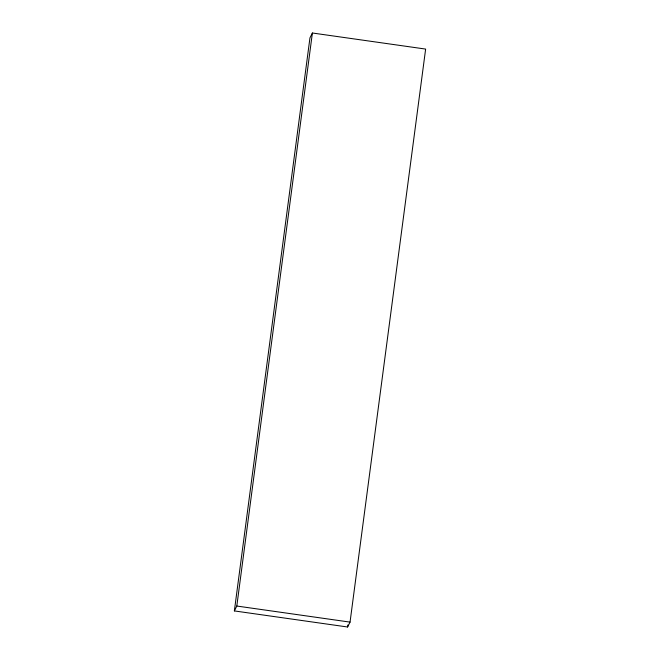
<?xml version="1.0" encoding="UTF-8"?>
<svg xmlns="http://www.w3.org/2000/svg" width="660" height="660" viewBox="0 0 660 660"><rect width="100%" height="100%" fill="white"/><g stroke="black" fill="none" stroke-linecap="round" stroke-linejoin="round"><path stroke-width="0.99" d="M234.366 610.921L309.952 37.884L312.394 33L425.634 49.079L350.048 622.116L347.605 627L234.366 610.921L236.808 606.037L312.394 33M347.605 627L347.87 624.954M236.808 606.037L350.048 622.116"/></g></svg>
